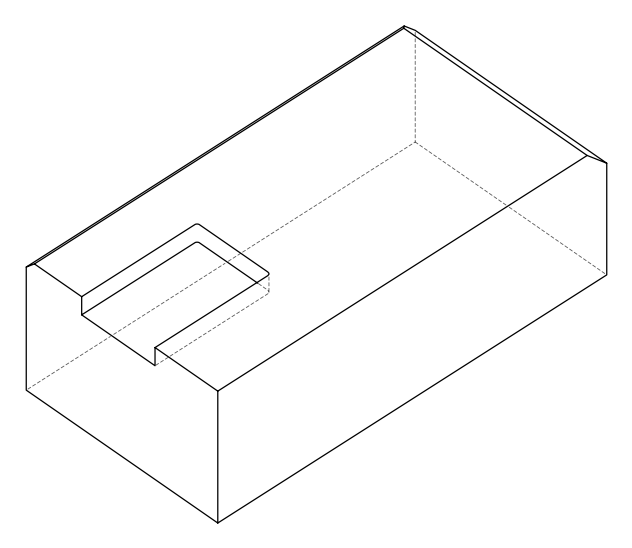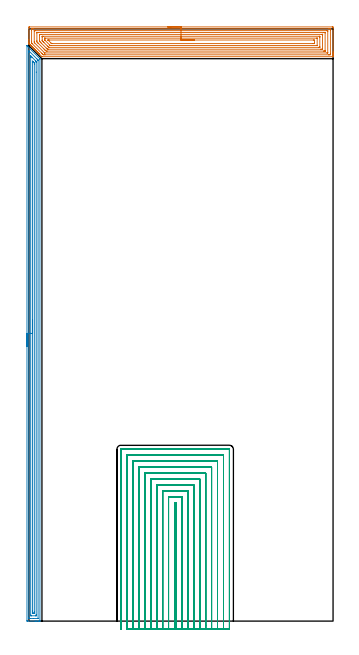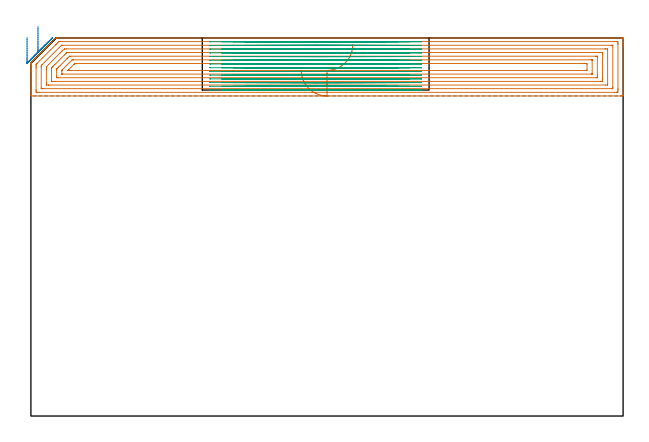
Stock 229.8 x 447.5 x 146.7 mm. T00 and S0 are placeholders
(PLAN: 3 operations, 1 tool changes, 128 min)
(1 AREA_MILL | FG_CHAMFER_SURFACE | UGT0205_001 | 14.99 min | 58168 mm3)
(2 AREA_MILL_1 | FG_CHAMFER_SURFACE_1 | UGT0205_001 | 13.97 min | 20563 mm3)
(3 MILL_SLOT | SLOT_PARTIAL_RECTANGULAR | UGT0201_014 | Follow Part, ap 1.5, ae 75% | 99.04 min | 236188 mm3)
(TOOL UGT0205_001 | Chamfer Mill 20 x 3 x 45 deg. | D20 FL50 Z2)
(TOOL UGT0201_014 | End mill 6 mm | D6 FL24 Z4)
(OP 1 AREA_MILL)
G17 G21 G94 G90
T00 M6
G54
G17 G0 G90 X104.9 Y449. S1061 M3
G43 Z156.7 H0
Z134.2
G94 G1 X104.938 Z133.328 F250.
X105.052 Z132.464
X105.241 Z131.612
X105.503 Z130.78
X105.837 Z129.974
X106.24 Z129.2
X106.708 Z128.464
X107.24 Z127.772
X107.829 Z127.129
X108.472 Z126.54
X109.164 Z126.008
X109.9 Z125.54
X110.674 Z125.137
X111.48 Z124.803
X112.312 Z124.541
X113.164 Z124.352
X114.028 Z124.238
X114.9 Z124.2
X229.189
X229.512 Y448.998 Z124.201
X229.79 Y448.992 Z124.206
X229.8 Y448.71 Z124.487
Y430.35 Z142.845
Y429.74 Z143.454
Y429.179 Z144.018
Y428.85 Z144.346
Y428.289 Z144.907
Y427.961 Z145.235
Y427.303 Z145.897
Y426.922 Z146.278
Y426.546 Z146.645
X229.791 Y426.503 Z146.688
X229.636 Y426.5 Z146.7
X9.986
X9.805 Y426.503 Z146.689
X9.725 Y426.574 Z146.623
X8.031 Y428.267 Z144.93
X7.892 Y428.406 Z144.79
X7.754 Y428.544 Z144.653
X7.588 Y428.711 Z144.487
X7.447 Y428.85 Z144.345
X7.308 Y428.991 Z144.207
X7.144 Y429.155 Z144.043
X7.002 Y429.295 Z143.9
X6.862 Y429.437 Z143.76
X6.701 Y429.598 Z143.6
X6.557 Y429.74 Z143.455
X6.415 Y429.884 Z143.314
X6.257 Y430.042 Z143.156
X6.112 Y430.185 Z143.01
X5.969 Y430.33 Z142.868
X5.814 Y430.485 Z142.713
X5.667 Y430.63 Z142.565
X5.522 Y430.777 Z142.421
X5.37 Y430.929 Z142.269
X5.222 Y431.075 Z142.12
X5.076 Y431.223 Z141.975
X4.927 Y431.372 Z141.826
X4.777 Y431.52 Z141.675
X4.629 Y431.67 Z141.528
X4.483 Y431.816 Z141.382
X4.332 Y431.965 Z141.23
X4.183 Y432.116 Z141.082
X4.04 Y432.259 Z140.938
X3.887 Y432.41 Z140.785
X3.737 Y432.562 Z140.635
X3.596 Y432.703 Z140.495
X3.442 Y432.855 Z140.34
X3.29 Y433.009 Z140.189
X3.153 Y433.146 Z140.051
X2.997 Y433.3 Z139.895
X2.844 Y433.455 Z139.742
X2.709 Y433.59 Z139.608
X2.552 Y433.745 Z139.45
X2.397 Y433.902 Z139.296
X2.266 Y434.033 Z139.164
X2.107 Y434.19 Z139.005
X1.951 Y434.348 Z138.85
X1.822 Y434.477 Z138.721
X1.662 Y434.635 Z138.56
X1.504 Y434.795 Z138.403
X1.379 Y434.92 Z138.277
X1.217 Y435.08 Z138.115
X1.058 Y435.241 Z137.957
X0.935 Y435.364 Z137.834
X0.772 Y435.525 Z137.67
X0.611 Y435.687 Z137.51
X0.492 Y435.807 Z137.39
X0.327 Y435.97 Z137.225
X0.165 Y436.134 Z137.064
X0.044 Y436.253 Z136.941
X0.01 Y436.289 Z136.902
X0.001 Y436.438 Z136.755
X0. Y436.686 Z136.513
Y437.092 Z136.107
Y437.75 Z135.445
Y438.969 Z134.228
Y439.53 Z133.664
X0.001 Y448.711 Z124.486
X0.01 Y448.992 Z124.206
X0.29 Y448.999 Z124.199
X114.9 Y449. Z124.2
Y447.586 Z125.614
X226.51
X227.36 Y447.583 Z125.617
X227.403 Y447.58 Z125.62
X227.79 Y447.54 Z125.66
X227.797 Y447.147 Z126.053
X227.799 Y446.65 Z126.55
X227.8 Y446.254 Z126.946
X227.799 Y428.85 Z144.35
X227.798 Y428.457 Z144.743
X227.79 Y427.961 Z145.239
X227.443 Y427.92 Z145.28
X227.403 Y427.918 Z145.282
X226.556 Y427.914 Z145.286
X226.51
X12.219
X11.37 Y427.917 Z145.283
X11.326 Y427.919 Z145.281
X10.801 Y427.961 Z145.239
X10.433 Y428.32 Z144.88
X9.9 Y428.85 Z144.35
X9.54 Y429.209 Z143.991
X2.397 Y436.354 Z136.846
X2.148 Y436.609 Z136.591
X2.026 Y436.736 Z136.464
X2.01 Y436.86 Z136.34
X2.003 Y437.253 Z135.947
X2.001 Y437.75 Z135.45
X2. Y438.146 Z135.054
X2.001 Y446.65 Z126.55
X2.002 Y447.043 Z126.157
X2.01 Y447.54 Z125.66
X2.357 Y447.58 Z125.62
X2.397 Y447.582 Z125.618
X3.244 Y447.586 Z125.614
X3.29
X114.9
Y446.172 Z127.028
X225.205 Y446.171 Z127.029
X225.617 Y446.167 Z127.033
X225.753 Y446.165 Z127.035
X225.79 Y446.156 Z127.044
X225.795 Y446.063 Z127.137
X225.798 Y445.942 Z127.258
X225.8 Y445.76 Z127.44
Y445.577 Z127.623
X225.799 Y429.559 Z143.641
X225.792 Y429.376 Z143.824
X225.788 Y429.335 Z143.865
X225.771 Y429.333 Z143.867
X225.72 Y429.33 Z143.87
X225.617 Y429.329 Z143.871
X225.137
X12.081
X11.971 Y429.332 Z143.868
X11.899 Y429.335 Z143.865
X11.868 Y429.343 Z143.857
X11.844 Y429.364 Z143.836
X11.459 Y429.74 Z143.46
X4.34 Y436.86 Z136.34
X4.183 Y437.019 Z136.181
X4.01 Y437.205 Z135.995
X4.003 Y437.568 Z135.632
X4.001 Y437.75 Z135.45
Y445.941 Z127.259
X4.008 Y446.124 Z127.076
X4.012 Y446.166 Z127.034
X4.029 Y446.168 Z127.032
X4.08 Y446.17 Z127.03
X4.183 Y446.171 Z127.029
X4.663 Y446.172 Z127.028
X114.9
Y444.757 Z128.443
X223.051
X223.737 Y444.754 Z128.446
X223.776 Y444.752 Z128.448
X223.79 Y444.749 Z128.451
X223.792 Y444.729 Z128.471
X223.797 Y444.627 Z128.573
X223.799 Y444.422 Z128.778
Y431.091 Z142.109
X223.796 Y430.876 Z142.324
X223.792 Y430.77 Z142.43
X223.79 Y430.749 Z142.451
X223.77 Y430.747 Z142.453
X223.716 Y430.745 Z142.455
X222.938 Y430.743 Z142.457
X222.826
X13.892
X13.112 Y430.748 Z142.452
X12.992 Y430.75 Z142.45
X12.219 Y431.436 Z141.764
X12.131 Y431.52 Z141.68
X11.326 Y432.323 Z140.877
X6.862 Y436.789 Z136.411
X6.794 Y436.86 Z136.34
X6.01 Y437.709 Z135.491
X6.006 Y437.75 Z135.45
X6. Y438.609 Z134.591
X6.001 Y444.409 Z128.791
X6.004 Y444.624 Z128.576
X6.008 Y444.73 Z128.47
X6.011 Y444.751 Z128.449
X6.03 Y444.753 Z128.447
X6.084 Y444.755 Z128.445
X6.862 Y444.757 Z128.443
X6.974
X114.9
Y443.343 Z129.857
X221.153
X221.793 Y443.342 Z129.858
X221.794 Y443.341 Z129.859
X221.798 Y443.337 Z129.863
X221.799 Y443.09 Z130.11
X221.8 Y442.445 Z130.755
Y432.655 Z140.545
X221.797 Y432.41 Z140.79
X221.794 Y432.249 Z140.951
X221.79 Y432.175 Z141.025
X221.66 Y432.164 Z141.036
X221.404 Y432.16 Z141.04
X221.153 Y432.158 Z141.042
X220.514 Y432.157 Z141.043
X14.898
X14.257 Y432.159 Z141.041
X14.005 Y432.162 Z141.038
X13.973 Y432.164 Z141.036
X13.936 Y432.188 Z141.012
X13.856 Y432.258 Z140.942
X13.695 Y432.41 Z140.79
X13.112 Y432.987 Z140.213
X9.239 Y436.86 Z136.34
X8.647 Y437.456 Z135.744
X8.368 Y437.75 Z135.45
X8.119 Y438.021 Z135.179
X8.01 Y438.155 Z135.045
X8.006 Y438.234 Z134.966
X8.001 Y438.394 Z134.806
X8. Y442.845 Z130.355
X8.003 Y443.09 Z130.11
X8.006 Y443.251 Z129.949
X8.01 Y443.325 Z129.875
X8.14 Y443.336 Z129.864
X8.396 Y443.34 Z129.86
X8.647 Y443.342 Z129.858
X9.286 Y443.343 Z129.857
X114.9
Y441.929 Z131.271
X219.367 Y441.928 Z131.272
X219.641 Y441.927 Z131.273
X219.74 Y441.924 Z131.276
X219.784 Y441.922 Z131.278
X219.79 Y441.9 Z131.3
X219.797 Y441.771 Z131.429
X219.799 Y441.31 Z131.89
X219.8 Y440.878 Z132.322
X219.799 Y434.19 Z139.01
X219.797 Y433.762 Z139.438
X219.79 Y433.615 Z139.585
X219.785 Y433.578 Z139.622
X219.754 Y433.576 Z139.624
X219.677 Y433.574 Z139.626
X219.367 Y433.572 Z139.628
X219.095 Y433.571 Z139.629
X15.518 Y433.572 Z139.628
X15.208 Y433.574 Z139.626
X15.053 Y433.577 Z139.623
X14.98 Y433.58 Z139.62
X14.898 Y433.656 Z139.544
X14.358 Y434.19 Z139.01
X14.005 Y434.543 Z138.657
X11.326 Y437.222 Z135.978
X10.798 Y437.75 Z135.45
X10.433 Y438.117 Z135.083
X10.178 Y438.382 Z134.818
X10.052 Y438.514 Z134.686
X10.01 Y438.58 Z134.62
X10.008 Y438.64 Z134.56
X10.001 Y439.07 Z134.13
Y441.31 Z131.89
X10.003 Y441.739 Z131.461
X10.01 Y441.885 Z131.315
X10.015 Y441.923 Z131.277
X10.046 Y441.924 Z131.276
X10.123 Y441.926 Z131.274
X10.433 Y441.928 Z131.272
X10.705 Y441.929 Z131.271
X114.9
Y440.515 Z132.685
X217.581
X217.676 Y440.513 Z132.687
X217.739 Y440.511 Z132.689
X217.783 Y440.508 Z132.692
X217.79 Y440.491 Z132.709
X217.794 Y440.42 Z132.78
X217.799 Y440.202 Z132.998
Y435.08 Z138.12
X217.798 Y435.026 Z138.174
X217.794 Y434.999 Z138.201
X217.79 Y434.992 Z138.208
X217.771 Y434.99 Z138.21
X217.676 Y434.986 Z138.214
X16.588
X16.398 Y434.987 Z138.213
X16.022 Y434.992 Z138.208
X15.924 Y435.08 Z138.12
X15.79 Y435.208 Z137.992
X12.219 Y438.779 Z134.421
X12.037 Y438.97 Z134.23
X12.017 Y438.993 Z134.207
X12.01 Y439.05 Z134.15
X12.003 Y439.166 Z134.034
X12.001 Y439.312 Z133.888
Y440.42 Z132.78
X12.002 Y440.474 Z132.726
X12.006 Y440.501 Z132.699
X12.01 Y440.508 Z132.692
X12.029 Y440.51 Z132.69
X12.125 Y440.514 Z132.686
X114.9 Y440.515 Z132.685
Y439.1 Z134.1
X214.903
X215.336 Y439.098 Z134.102
X215.795 Y439.093 Z134.107
X215.8 Y438.64 Z134.56
Y436.86 Z136.34
X215.795 Y436.407 Z136.793
X215.362 Y436.402 Z136.798
X214.903 Y436.4 Z136.8
X214.472
X17.576
X17.144 Y436.401 Z136.799
X17.088 Y436.404 Z136.796
X17.064 Y436.406 Z136.794
X16.986 Y436.473 Z136.727
X16.783 Y436.667 Z136.533
X16.683 Y436.763 Z136.437
X14.716 Y438.731 Z134.469
X14.539 Y438.911 Z134.289
X14.425 Y439.03 Z134.17
X14.366 Y439.096 Z134.104
X14.371 Y439.097 Z134.103
X14.437 Y439.099 Z134.101
X14.898 Y439.1 Z134.1
X15.328
X114.9
X115.772 Z134.138
X116.636 Z134.251
X117.488 Z134.44
X118.32 Z134.703
X119.126 Z135.036
X119.9 Z135.439
X120.636 Z135.908
X121.328 Z136.439
X121.971 Z137.028
X122.56 Z137.672
X123.092 Z138.364
X123.56 Z139.1
X123.963 Z139.873
X124.297 Z140.679
X124.559 Z141.511
X124.748 Z142.363
X124.862 Z143.228
X124.9 Z144.1
G0 Z156.7
M5
M2
(OP 2 AREA_MILL_1)
G17 G21 G94 G90
T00 M6
G54
G17 G0 G90 X-1.5 Y207.4 S1061 M3
G43 Z156.7 H0
Z146.9
G94 G1 Y207.438 Z146.028 F250.
Y207.552 Z145.164
Y207.741 Z144.312
Y208.003 Z143.48
Y208.337 Z142.674
Y208.74 Z141.9
Y209.208 Z141.164
Y209.74 Z140.472
Y210.329 Z139.829
Y210.972 Z139.24
Y211.664 Z138.708
Y212.4 Z138.24
Y213.174 Z137.837
Y213.98 Z137.503
Y214.812 Z137.241
Y215.664 Z137.052
Y216.528 Z136.938
Y217.4 Z136.9
X-1.499 Y434.789 Z136.899
Y434.796 Z136.9
X-1.489 Y434.79 Z136.91
X-0.724 Y434.025 Z137.673
X8.26 Y425.041 Z146.658
X8.266 Y425.034 Z146.664
X8.297 Y425.002 Z146.687
X8.3 Y424.341 Z146.7
Y0.179
X8.297 Y0.009 Z146.688
X8.284 Y0.007 Z146.676
X7.914 Y0. Z146.314
X7.642 Z146.042
X6.935 Z145.33
X5.697 Z144.094
X5.167 Z143.562
X4.549 Z142.944
X-1.284 Y0.001 Z137.114
X-1.492 Y0.01 Z136.906
X-1.499 Y0.219 Z136.899
X-1.5 Y217.4 Z136.9
X-0.086 Z138.314
Y429.655
X-0.085 Y430.548 Z138.315
X-0.083 Y430.598 Z138.317
X-0.071 Y430.909 Z138.329
X0.026 Y430.816 Z138.426
X0.25 Y430.598 Z138.65
X6.051 Y424.8 Z144.451
X6.509 Y424.341 Z144.909
X6.664 Y424.184 Z145.064
X6.787 Y424.056 Z145.187
X6.868 Y423.971 Z145.268
X6.879 Y423.917 Z145.279
X6.885 Y423.497 Z145.285
Y423.447
Y2.097
X6.884 Y2.044 Z145.284
X6.882 Y2.019 Z145.282
X6.88 Y2.013 Z145.28
X6.868 Y2.01 Z145.268
X6.458 Y2.002 Z144.858
X3.367 Y2. Z141.767
X1.158 Z139.558
X0.749 Y2.001 Z139.149
X0.272 Y2.003 Z138.672
X0.032 Y2.01 Z138.432
X-0.079 Y2.022 Z138.321
X-0.085 Y2.364 Z138.315
Y2.414
X-0.086 Y217.4 Z138.314
X1.328 Z139.728
X1.329 Y426.129 Z139.729
Y426.436
X1.334 Y427.023 Z139.734
X1.335 Y427.043 Z139.735
X1.369 Y427.023 Z139.769
X1.633 Y426.765 Z140.033
X2.272 Y426.129 Z140.672
X2.516 Y425.885 Z140.916
X4.954 Y423.447 Z143.354
X5.167 Y423.233 Z143.567
X5.335 Y423.063 Z143.735
X5.418 Y422.975 Z143.818
X5.457 Y422.933 Z143.857
X5.464 Y422.86 Z143.864
X5.468 Y422.553 Z143.868
X5.47 Y422.246 Z143.87
X5.471 Y414.848 Z143.871
Y4.788
X5.469 Y4.202 Z143.869
X5.466 Y4.048 Z143.866
X5.465 Y4.018 Z143.865
X5.432 Y4.01 Z143.832
X5.363 Y4.003 Z143.763
X5.167 Y4.001 Z143.567
X1.831 Z140.231
X1.633 Y4.005 Z140.033
X1.434 Y4.01 Z139.834
X1.335 Y4.026 Z139.735
X1.332 Y4.099 Z139.732
X1.33 Y4.202 Z139.73
X1.329 Y4.509 Z139.729
X1.328 Y217.4 Z139.728
X2.743 Z141.143
Y422.324
X2.744 Y422.553 Z141.144
X2.75 Y423.082 Z141.15
X2.753 Y423.186 Z141.153
X2.958 Y422.986 Z141.358
X3.398 Y422.553 Z141.798
X4.05 Y421.895 Z142.45
X4.053 Y421.659 Z142.453
X4.057 Y420.995 Z142.457
Y6.883
X4.052 Y6.224 Z142.452
X4.048 Y6.01 Z142.448
X3.837 Y6.006 Z142.237
X3.389 Y6. Z141.789
X2.962 Y6.006 Z141.362
X2.754 Y6.01 Z141.154
X2.75 Y6.129 Z141.15
X2.744 Y6.653 Z141.144
X2.743 Y6.883 Z141.143
Y7.548
Y217.4
Y218.272 Z141.181
Y219.137 Z141.295
Y219.988 Z141.483
Y220.82 Z141.746
Y221.626 Z142.08
Y222.4 Z142.482
Y223.136 Z142.951
Y223.828 Z143.482
Y224.471 Z144.072
Y225.06 Z144.715
Y225.592 Z145.407
Y226.06 Z146.143
Y226.463 Z146.916
Y226.797 Z147.722
Y227.059 Z148.554
Y227.248 Z149.406
Y227.362 Z150.271
Y227.4 Z151.143
G0 Z156.7
M5
M2
(OP 3 MILL_SLOT)
G17 G21 G94 G90
T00 M6
G54
G17 G0 G90 X111. Y-6. S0 M3
G43 Z156.7 H0
Z145.257
G94 G1 Y-3. F250.
Y89.4 F500.
X110.
Y-3.
Y-6. F250.
X115.5
Y-3.
Y93.9 F500.
X105.5
Y-3.
Y-6. F250.
X120.
Y-3.
Y98.4 F500.
X101.
Y-3.
Y-6. F250.
X124.5
Y-3.
Y102.9 F500.
X96.5
Y-3.
Y-6. F250.
X129.
Y-3.
Y107.4 F500.
X92.
Y-3.
Y-6. F250.
X133.5
Y-3.
Y111.9 F500.
X87.5
Y-3.
Y-6. F250.
X138.
Y-3.
Y116.4 F500.
X83.
Y-3.
Y-6. F250.
X142.5
Y-3.
Y120.9 F500.
X78.5
Y-3.
Y-6. F250.
X147.
Y-3.
Y125.4 F500.
X74.
Y-3.
Y-6. F250.
X151.5
Y-3.
Y129.8 F500.
X151.495 Y129.855
X151.455 Y129.895
X151.4 Y129.9
X69.6
X69.545 Y129.895
X69.505 Y129.855
X69.5 Y129.8
Y-3.
Y-6. F250.
G0 X111. Z143.814
G1 Y-3.
Y89.4 F500.
X110.
Y-3.
Y-6. F250.
X115.5
Y-3.
Y93.9 F500.
X105.5
Y-3.
Y-6. F250.
X120.
Y-3.
Y98.4 F500.
X101.
Y-3.
Y-6. F250.
X124.5
Y-3.
Y102.9 F500.
X96.5
Y-3.
Y-6. F250.
X129.
Y-3.
Y107.4 F500.
X92.
Y-3.
Y-6. F250.
X133.5
Y-3.
Y111.9 F500.
X87.5
Y-3.
Y-6. F250.
X138.
Y-3.
Y116.4 F500.
X83.
Y-3.
Y-6. F250.
X142.5
Y-3.
Y120.9 F500.
X78.5
Y-3.
Y-6. F250.
X147.
Y-3.
Y125.4 F500.
X74.
Y-3.
Y-6. F250.
X151.5
Y-3.
Y129.8 F500.
X151.495 Y129.855
X151.455 Y129.895
X151.4 Y129.9
X69.6
X69.545 Y129.895
X69.505 Y129.855
X69.5 Y129.8
Y-3.
Y-6. F250.
G0 X111. Z142.371
G1 Y-3.
Y89.4 F500.
X110.
Y-3.
Y-6. F250.
X115.5
Y-3.
Y93.9 F500.
X105.5
Y-3.
Y-6. F250.
X120.
Y-3.
Y98.4 F500.
X101.
Y-3.
Y-6. F250.
X124.5
Y-3.
Y102.9 F500.
X96.5
Y-3.
Y-6. F250.
X129.
Y-3.
Y107.4 F500.
X92.
Y-3.
Y-6. F250.
X133.5
Y-3.
Y111.9 F500.
X87.5
Y-3.
Y-6. F250.
X138.
Y-3.
Y116.4 F500.
X83.
Y-3.
Y-6. F250.
X142.5
Y-3.
Y120.9 F500.
X78.5
Y-3.
Y-6. F250.
X147.
Y-3.
Y125.4 F500.
X74.
Y-3.
Y-6. F250.
X151.5
Y-3.
Y129.8 F500.
X151.495 Y129.855
X151.455 Y129.895
X151.4 Y129.9
X69.6
X69.545 Y129.895
X69.505 Y129.855
X69.5 Y129.8
Y-3.
Y-6. F250.
G0 X111. Z140.928
G1 Y-3.
Y89.4 F500.
X110.
Y-3.
Y-6. F250.
X115.5
Y-3.
Y93.9 F500.
X105.5
Y-3.
Y-6. F250.
X120.
Y-3.
Y98.4 F500.
X101.
Y-3.
Y-6. F250.
X124.5
Y-3.
Y102.9 F500.
X96.5
Y-3.
Y-6. F250.
X129.
Y-3.
Y107.4 F500.
X92.
Y-3.
Y-6. F250.
X133.5
Y-3.
Y111.9 F500.
X87.5
Y-3.
Y-6. F250.
X138.
Y-3.
Y116.4 F500.
X83.
Y-3.
Y-6. F250.
X142.5
Y-3.
Y120.9 F500.
X78.5
Y-3.
Y-6. F250.
X147.
Y-3.
Y125.4 F500.
X74.
Y-3.
Y-6. F250.
X151.5
Y-3.
Y129.8 F500.
X151.495 Y129.855
X151.455 Y129.895
X151.4 Y129.9
X69.6
X69.545 Y129.895
X69.505 Y129.855
X69.5 Y129.8
Y-3.
Y-6. F250.
G0 X111. Z139.486
G1 Y-3.
Y89.4 F500.
X110.
Y-3.
Y-6. F250.
X115.5
Y-3.
Y93.9 F500.
X105.5
Y-3.
Y-6. F250.
X120.
Y-3.
Y98.4 F500.
X101.
Y-3.
Y-6. F250.
X124.5
Y-3.
Y102.9 F500.
X96.5
Y-3.
Y-6. F250.
X129.
Y-3.
Y107.4 F500.
X92.
Y-3.
Y-6. F250.
X133.5
Y-3.
Y111.9 F500.
X87.5
Y-3.
Y-6. F250.
X138.
Y-3.
Y116.4 F500.
X83.
Y-3.
Y-6. F250.
X142.5
Y-3.
Y120.9 F500.
X78.5
Y-3.
Y-6. F250.
X147.
Y-3.
Y125.4 F500.
X74.
Y-3.
Y-6. F250.
X151.5
Y-3.
Y129.8 F500.
X151.495 Y129.855
X151.455 Y129.895
X151.4 Y129.9
X69.6
X69.545 Y129.895
X69.505 Y129.855
X69.5 Y129.8
Y-3.
Y-6. F250.
G0 X111. Z138.043
G1 Y-3.
Y89.4 F500.
X110.
Y-3.
Y-6. F250.
X115.5
Y-3.
Y93.9 F500.
X105.5
Y-3.
Y-6. F250.
X120.
Y-3.
Y98.4 F500.
X101.
Y-3.
Y-6. F250.
X124.5
Y-3.
Y102.9 F500.
X96.5
Y-3.
Y-6. F250.
X129.
Y-3.
Y107.4 F500.
X92.
Y-3.
Y-6. F250.
X133.5
Y-3.
Y111.9 F500.
X87.5
Y-3.
Y-6. F250.
X138.
Y-3.
Y116.4 F500.
X83.
Y-3.
Y-6. F250.
X142.5
Y-3.
Y120.9 F500.
X78.5
Y-3.
Y-6. F250.
X147.
Y-3.
Y125.4 F500.
X74.
Y-3.
Y-6. F250.
X151.5
Y-3.
Y129.8 F500.
X151.495 Y129.855
X151.455 Y129.895
X151.4 Y129.9
X69.6
X69.545 Y129.895
X69.505 Y129.855
X69.5 Y129.8
Y-3.
Y-6. F250.
G0 X111. Z136.6
G1 Y-3.
Y89.4 F500.
X110.
Y-3.
Y-6. F250.
X115.5
Y-3.
Y93.9 F500.
X105.5
Y-3.
Y-6. F250.
X120.
Y-3.
Y98.4 F500.
X101.
Y-3.
Y-6. F250.
X124.5
Y-3.
Y102.9 F500.
X96.5
Y-3.
Y-6. F250.
X129.
Y-3.
Y107.4 F500.
X92.
Y-3.
Y-6. F250.
X133.5
Y-3.
Y111.9 F500.
X87.5
Y-3.
Y-6. F250.
X138.
Y-3.
Y116.4 F500.
X83.
Y-3.
Y-6. F250.
X142.5
Y-3.
Y120.9 F500.
X78.5
Y-3.
Y-6. F250.
X147.
Y-3.
Y125.4 F500.
X74.
Y-3.
Y-6. F250.
X151.5
Y-3.
Y129.8 F500.
X151.495 Y129.855
X151.455 Y129.895
X151.4 Y129.9
X69.6
X69.545 Y129.895
X69.505 Y129.855
X69.5 Y129.8
Y-3.
Y-6. F250.
G0 X111. Z135.157
G1 Y-3.
Y89.4 F500.
X110.
Y-3.
Y-6. F250.
X115.5
Y-3.
Y93.9 F500.
X105.5
Y-3.
Y-6. F250.
X120.
Y-3.
Y98.4 F500.
X101.
Y-3.
Y-6. F250.
X124.5
Y-3.
Y102.9 F500.
X96.5
Y-3.
Y-6. F250.
X129.
Y-3.
Y107.4 F500.
X92.
Y-3.
Y-6. F250.
X133.5
Y-3.
Y111.9 F500.
X87.5
Y-3.
Y-6. F250.
X138.
Y-3.
Y116.4 F500.
X83.
Y-3.
Y-6. F250.
X142.5
Y-3.
Y120.9 F500.
X78.5
Y-3.
Y-6. F250.
X147.
Y-3.
Y125.4 F500.
X74.
Y-3.
Y-6. F250.
X151.5
Y-3.
Y129.8 F500.
X151.495 Y129.855
X151.455 Y129.895
X151.4 Y129.9
X69.6
X69.545 Y129.895
X69.505 Y129.855
X69.5 Y129.8
Y-3.
Y-6. F250.
G0 X111. Z133.714
G1 Y-3.
Y89.4 F500.
X110.
Y-3.
Y-6. F250.
X115.5
Y-3.
Y93.9 F500.
X105.5
Y-3.
Y-6. F250.
X120.
Y-3.
Y98.4 F500.
X101.
Y-3.
Y-6. F250.
X124.5
Y-3.
Y102.9 F500.
X96.5
Y-3.
Y-6. F250.
X129.
Y-3.
Y107.4 F500.
X92.
Y-3.
Y-6. F250.
X133.5
Y-3.
Y111.9 F500.
X87.5
Y-3.
Y-6. F250.
X138.
Y-3.
Y116.4 F500.
X83.
Y-3.
Y-6. F250.
X142.5
Y-3.
Y120.9 F500.
X78.5
Y-3.
Y-6. F250.
X147.
Y-3.
Y125.4 F500.
X74.
Y-3.
Y-6. F250.
X151.5
Y-3.
Y129.8 F500.
X151.495 Y129.855
X151.455 Y129.895
X151.4 Y129.9
X69.6
X69.545 Y129.895
X69.505 Y129.855
X69.5 Y129.8
Y-3.
Y-6. F250.
G0 X111. Z132.271
G1 Y-3.
Y89.4 F500.
X110.
Y-3.
Y-6. F250.
X115.5
Y-3.
Y93.9 F500.
X105.5
Y-3.
Y-6. F250.
X120.
Y-3.
Y98.4 F500.
X101.
Y-3.
Y-6. F250.
X124.5
Y-3.
Y102.9 F500.
X96.5
Y-3.
Y-6. F250.
X129.
Y-3.
Y107.4 F500.
X92.
Y-3.
Y-6. F250.
X133.5
Y-3.
Y111.9 F500.
X87.5
Y-3.
Y-6. F250.
X138.
Y-3.
Y116.4 F500.
X83.
Y-3.
Y-6. F250.
X142.5
Y-3.
Y120.9 F500.
X78.5
Y-3.
Y-6. F250.
X147.
Y-3.
Y125.4 F500.
X74.
Y-3.
Y-6. F250.
X151.5
Y-3.
Y129.8 F500.
X151.495 Y129.855
X151.455 Y129.895
X151.4 Y129.9
X69.6
X69.545 Y129.895
X69.505 Y129.855
X69.5 Y129.8
Y-3.
Y-6. F250.
G0 X111. Z130.829
G1 Y-3.
Y89.4 F500.
X110.
Y-3.
Y-6. F250.
X115.5
Y-3.
Y93.9 F500.
X105.5
Y-3.
Y-6. F250.
X120.
Y-3.
Y98.4 F500.
X101.
Y-3.
Y-6. F250.
X124.5
Y-3.
Y102.9 F500.
X96.5
Y-3.
Y-6. F250.
X129.
Y-3.
Y107.4 F500.
X92.
Y-3.
Y-6. F250.
X133.5
Y-3.
Y111.9 F500.
X87.5
Y-3.
Y-6. F250.
X138.
Y-3.
Y116.4 F500.
X83.
Y-3.
Y-6. F250.
X142.5
Y-3.
Y120.9 F500.
X78.5
Y-3.
Y-6. F250.
X147.
Y-3.
Y125.4 F500.
X74.
Y-3.
Y-6. F250.
X151.5
Y-3.
Y129.8 F500.
X151.495 Y129.855
X151.455 Y129.895
X151.4 Y129.9
X69.6
X69.545 Y129.895
X69.505 Y129.855
X69.5 Y129.8
Y-3.
Y-6. F250.
G0 X111. Z129.386
G1 Y-3.
Y89.4 F500.
X110.
Y-3.
Y-6. F250.
X115.5
Y-3.
Y93.9 F500.
X105.5
Y-3.
Y-6. F250.
X120.
Y-3.
Y98.4 F500.
X101.
Y-3.
Y-6. F250.
X124.5
Y-3.
Y102.9 F500.
X96.5
Y-3.
Y-6. F250.
X129.
Y-3.
Y107.4 F500.
X92.
Y-3.
Y-6. F250.
X133.5
Y-3.
Y111.9 F500.
X87.5
Y-3.
Y-6. F250.
X138.
Y-3.
Y116.4 F500.
X83.
Y-3.
Y-6. F250.
X142.5
Y-3.
Y120.9 F500.
X78.5
Y-3.
Y-6. F250.
X147.
Y-3.
Y125.4 F500.
X74.
Y-3.
Y-6. F250.
X151.5
Y-3.
Y129.8 F500.
X151.495 Y129.855
X151.455 Y129.895
X151.4 Y129.9
X69.6
X69.545 Y129.895
X69.505 Y129.855
X69.5 Y129.8
Y-3.
Y-6. F250.
G0 X111. Z127.943
G1 Y-3.
Y89.4 F500.
X110.
Y-3.
Y-6. F250.
X115.5
Y-3.
Y93.9 F500.
X105.5
Y-3.
Y-6. F250.
X120.
Y-3.
Y98.4 F500.
X101.
Y-3.
Y-6. F250.
X124.5
Y-3.
Y102.9 F500.
X96.5
Y-3.
Y-6. F250.
X129.
Y-3.
Y107.4 F500.
X92.
Y-3.
Y-6. F250.
X133.5
Y-3.
Y111.9 F500.
X87.5
Y-3.
Y-6. F250.
X138.
Y-3.
Y116.4 F500.
X83.
Y-3.
Y-6. F250.
X142.5
Y-3.
Y120.9 F500.
X78.5
Y-3.
Y-6. F250.
X147.
Y-3.
Y125.4 F500.
X74.
Y-3.
Y-6. F250.
X151.5
Y-3.
Y129.8 F500.
X151.495 Y129.855
X151.455 Y129.895
X151.4 Y129.9
X69.6
X69.545 Y129.895
X69.505 Y129.855
X69.5 Y129.8
Y-3.
Y-6. F250.
G0 X111. Z126.5
G1 Y-3.
Y89.4 F500.
X110.
Y-3.
Y-6. F250.
X115.5
Y-3.
Y93.9 F500.
X105.5
Y-3.
Y-6. F250.
X120.
Y-3.
Y98.4 F500.
X101.
Y-3.
Y-6. F250.
X124.5
Y-3.
Y102.9 F500.
X96.5
Y-3.
Y-6. F250.
X129.
Y-3.
Y107.4 F500.
X92.
Y-3.
Y-6. F250.
X133.5
Y-3.
Y111.9 F500.
X87.5
Y-3.
Y-6. F250.
X138.
Y-3.
Y116.4 F500.
X83.
Y-3.
Y-6. F250.
X142.5
Y-3.
Y120.9 F500.
X78.5
Y-3.
Y-6. F250.
X147.
Y-3.
Y125.4 F500.
X74.
Y-3.
Y-6. F250.
X151.5
Y-3.
Y129.8 F500.
X151.495 Y129.855
X151.455 Y129.895
X151.4 Y129.9
X69.6
X69.545 Y129.895
X69.505 Y129.855
X69.5 Y129.8
Y-3.
Y-6. F250.
G0 Z156.7
M5
M2
